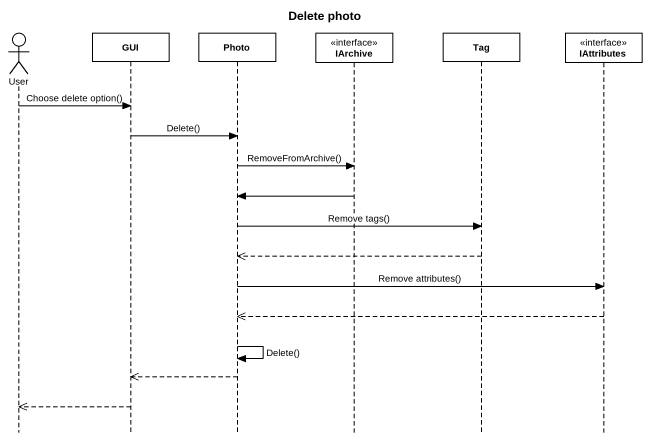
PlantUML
@startuml
title Delete photo
hide footbox
actor User
participant GUI
participant Photo
participant IArchive <<interface>>
participant Tag
participant IAttributes <<interface>>

User -> GUI : Choose delete option()
GUI -> Photo : Delete()
Photo -> IArchive : RemoveFromArchive()
IArchive -> Photo
Photo -> Tag : Remove tags()
Tag -->> Photo
Photo -> IAttributes : Remove attributes()
IAttributes -->> Photo
Photo -> Photo : Delete()
Photo -->> GUI
GUI -->> User
@enduml
